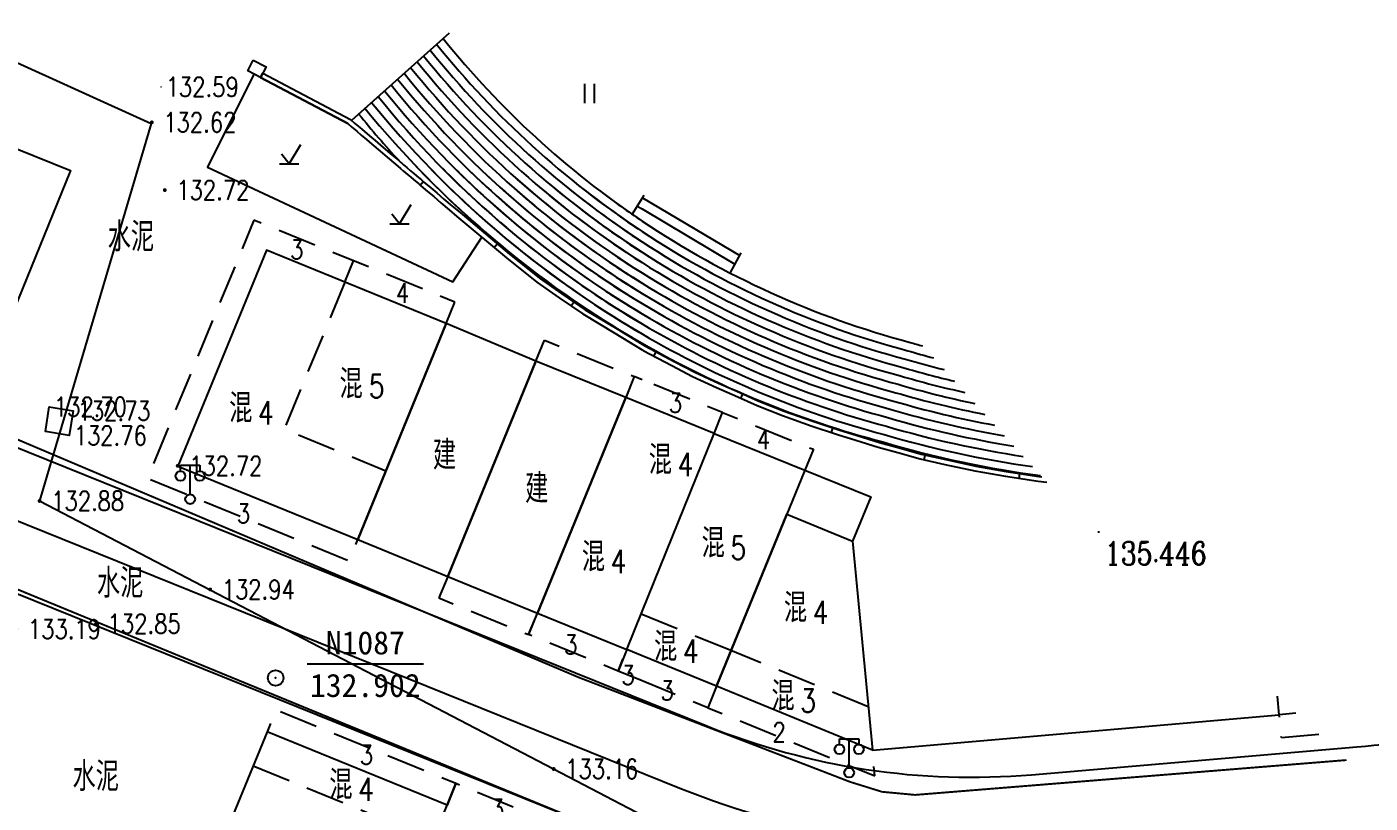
# Model space of a CAD drawing. Extents: x 529262 to 576451, y 2694391 to 2717535.
# Drawn here: x 566833.2 to 566902.6, y 2711510.3 to 2711550.4 of the extents above; entities that cross this region are included whole.
import ezdxf
from ezdxf.enums import TextEntityAlignment as Align
from ezdxf.xclip import XClip

# ---------------------------------------------------------------- set-up
doc = ezdxf.new("R2010")
doc.units = 0
doc.header["$XCLIPFRAME"] = 0
doc.linetypes.add('X5', pattern=[3, 2, -1])
for name, color, linetype in [('DLDW', 8, 'Continuous'), ('DLSS', 4, 'Continuous'), ('DMTZ', 8, 'Continuous'), ('GCD', 8, 'Continuous'), ('GXYZ', 8, 'Continuous'), ('JJ', 2, 'Continuous'), ('JMD', 8, 'Continuous'), ('KZD', 8, 'Continuous'), ('PP-COM', 7, 'Continuous'), ('RD-中线', 40, 'Continuous'), ('RD-红线', 7, 'Continuous'), ('ZBTZ', 8, 'Continuous'), ('ZJ', 7, 'Continuous'), ('污水管径标注_W10-', 202, 'Continuous')]:
    doc.layers.add(name, color=color, linetype=linetype)
doc.styles.add('HZ', font='rs.shx', dxfattribs={"width": 0.8, "bigfont": 'hztxt.shx'})
doc.styles.add('romanc', font='romanc.shx', dxfattribs={"width": 0.8})
doc.styles.add('等线体', font='simhei.ttf')
doc.linetypes.add('10422', pattern='A,0.75,[150,AAA.SHX,S=0.5,R=0,X=0,Y=0.5],1.5,[177,AAA.SHX,S=1,R=0,X=0,Y=0.4],0.75', length=3)
doc.linetypes.add('1161', pattern='A,0,[149,AAA.SHX,S=0.15,R=0,X=0,Y=0],-1.6', length=1.6)

# ---------------------------------------------------------------- blocks, each defined once
blk = doc.blocks.new('A$C19FD0107')
at = {"layer": 'RD-中线', "color": 8, "linetype": 'Continuous'}
blk.add_lwpolyline([(-4411.942, 17192.673), (-4340.751, 17173.579, 0.131091), (-4335.596, 17173.572), (-4327.717, 17175.662, 0.075011), (-4324.979, 17176.849), (-4319.2, 17180.463, -0.126227), (-4314.464, 17181.968), (-4313.839, 17182.003), (-4307.808, 17182.068, -0.034203), (-4302.351, 17181.753), (-4287.225, 17179.835), (-4275.335, 17177.749, -0.052519), (-4267.278, 17175.445), (-4130.958, 17120.435, 0.117749), (-4112.582, 17117.674), (-4095.775, 17119.111, 0.026735), (-4088.367, 17120.146), (-4027.144, 17132.059)], format="xyb", dxfattribs=at)
at = {"layer": 'RD-红线', "color": 8, "linetype": 'Continuous'}
for points in [[(-4381.686, 17188.182), (-4339.844, 17176.959, 0.131091), (-4336.493, 17176.955), (-4328.614, 17179.045, 0.075011), (-4326.835, 17179.817), (-4321.056, 17183.43, -0.126227), (-4314.661, 17185.462), (-4313.957, 17185.502), (-4307.845, 17185.568, -0.034203), (-4301.911, 17185.225), (-4286.702, 17183.297), (-4274.73, 17181.197, -0.052519), (-4265.968, 17178.691), (-4129.649, 17123.681, 0.117749), (-4112.881, 17121.161), (-4096.073, 17122.598, 0.026735), (-4089.035, 17123.581), (-4044.049, 17132.335), (-4043.058, 17132.528)], [(-4383.277, 17181.361), (-4341.658, 17170.198, 0.131091), (-4334.698, 17170.189), (-4326.819, 17172.279, 0.075011), (-4323.124, 17173.881), (-4317.344, 17177.495, -0.126227), (-4314.266, 17178.474), (-4313.722, 17178.504), (-4307.771, 17178.568, -0.034203), (-4302.791, 17178.28), (-4287.747, 17176.374), (-4275.939, 17174.302, -0.052519), (-4268.588, 17172.199), (-4132.268, 17117.189, 0.117749), (-4112.284, 17114.187), (-4095.477, 17115.624, 0.026735), (-4087.698, 17116.71), (-4045.714, 17124.88), (-4044.943, 17125.03)]]:
    blk.add_lwpolyline(points, format="xyb", dxfattribs=at)
blk = doc.blocks.new('GC200')
at = {"linetype": 'Continuous', "const_width": 0.2, "flags": 128}
blk.add_lwpolyline([(-0.1, 0, 1), (0.1, 0, 1)], format="xyb", close=True, dxfattribs=at)
blk = doc.blocks.new('gc097')
at = {"color": 8}
for p, q in [((-1, 2.9), (-1, 3.5)), ((-1, 3.5), (1, 3.5)), ((0, 0.5), (0, 3.5)), ((1, 3.5), (1, 2.9))]:
    blk.add_line(p, q, dxfattribs=at)
for centre in [(-1, 2.4), (1, 2.4), (0, 0)]:
    blk.add_circle(centre, 0.5, dxfattribs=at)
blk = doc.blocks.new('gc123')
at = {"color": 8}
for p, q in [((0, 0), (1.2, 2)), ((-1, 0), (1, 0)), ((0, 0), (-0.8, 1))]:
    blk.add_line(p, q, dxfattribs=at)
blk = doc.blocks.new('gc117')
at = {"color": 8}
blk.add_circle((0, 0), 0.8, dxfattribs=at)
blk.add_point((0, 0), dxfattribs=at)
blk = doc.blocks.new('gc121')
at = {"color": 8}
for p, q in [((-0.5, -1), (-0.5, 1)), ((0.5, -1), (0.5, 1))]:
    blk.add_line(p, q, dxfattribs=at)

msp = doc.modelspace()

# ---------------------------------------------------------------- linework, layer by layer
at = {"layer": 'DLSS', "linetype": 'Continuous', "const_width": 0.1, "elevation": 133.071, "flags": 128}
for points in [[(566797.572, 2711543.362), (566831.538, 2711529.577), (566861.739, 2711516.781), (566864.998, 2711515.527)], [(566797.572, 2711543.362), (566831.538, 2711529.577), (566861.739, 2711516.781), (566864.998, 2711515.527)], [(566864.998, 2711515.527), (566875.753, 2711511.388), (566877.392, 2711510.879), (566879.104, 2711510.719), (566901.389, 2711512.518)], [(566864.998, 2711515.527), (566875.753, 2711511.388), (566877.392, 2711510.879), (566879.104, 2711510.719), (566901.389, 2711512.518)]]:
    msp.add_lwpolyline(points, dxfattribs=at)
at = {"layer": 'DLSS', "linetype": 'Continuous', "const_width": 0.1, "flags": 128}
for points in [[(566834.148, 2711520.749), (566797.732, 2711535.727), (566792.435, 2711537.904)], [(566834.148, 2711520.749), (566797.732, 2711535.727), (566792.435, 2711537.904)], [(566864.998, 2711508.067), (566834.148, 2711520.749)], [(566864.998, 2711508.067), (566834.148, 2711520.749)]]:
    msp.add_lwpolyline(points, dxfattribs=at)
at = {"layer": 'DMTZ', "linetype": '10422', "flags": 128}
msp.add_lwpolyline([(566873.41, 2711527.494), (566876.807, 2711526.12), (566875.875, 2711523.816)], dxfattribs=at)
msp.add_lwpolyline([(566873.41, 2711527.494), (566876.807, 2711526.12), (566875.875, 2711523.816)], dxfattribs=at)
at = {"layer": 'GXYZ', "linetype": 'Continuous', "flags": 128}
msp.add_lwpolyline([(566834.371, 2711530.756), (566835.598, 2711530.547), (566835.4, 2711529.275), (566834.173, 2711529.484)], close=True, dxfattribs=at)
at = {"layer": 'JJ', "color": 252, "linetype": 'Continuous', "flags": 128}
msp.add_lwpolyline([(566849.793, 2711545.386), (566845.287, 2711547.768)], dxfattribs=at)
at = {"layer": 'JMD', "linetype": 'Continuous'}
for p, q in [((566845.287, 2711547.768), (566845.403, 2711547.989)), ((566853.526, 2711542.208), (566853.692, 2711542.395)), ((566853.526, 2711542.208), (566853.692, 2711542.395)), ((566865.095, 2711541.687), (566864.998, 2711541.531)), ((566865.095, 2711541.687), (566864.998, 2711541.531)), ((566864.998, 2711541.531), (566864.485, 2711540.705)), ((566864.998, 2711541.531), (566864.485, 2711540.705)), ((566864.749, 2711541.13), (566864.998, 2711540.982)), ((566864.749, 2711541.13), (566864.998, 2711540.982)), ((566864.998, 2711540.982), (566869.794, 2711538.121)), ((566864.998, 2711540.982), (566869.794, 2711538.121)), ((566865.012, 2711541.555), (566870.04, 2711538.571)), ((566865.012, 2711541.555), (566870.04, 2711538.571)), ((566857.35, 2711538.988), (566857.511, 2711539.179)), ((566857.35, 2711538.988), (566857.511, 2711539.179)), ((566869.549, 2711537.671), (566870.117, 2711538.711)), ((566869.549, 2711537.671), (566870.117, 2711538.711)), ((566861.332, 2711535.97), (566861.473, 2711536.176)), ((566861.332, 2711535.97), (566861.473, 2711536.176)), ((566865.608, 2711533.382), (566865.725, 2711533.603)), ((566865.608, 2711533.382), (566865.725, 2711533.603)), ((566870.102, 2711531.197), (566870.203, 2711531.426)), ((566870.102, 2711531.197), (566870.203, 2711531.426)), ((566874.778, 2711529.433), (566874.857, 2711529.67)), ((566874.778, 2711529.433), (566874.857, 2711529.67)), ((566879.573, 2711528.021), (566879.627, 2711528.266)), ((566879.573, 2711528.021), (566879.627, 2711528.266)), ((566884.48, 2711527.067), (566884.519, 2711527.314)), ((566884.48, 2711527.067), (566884.519, 2711527.314))]:
    msp.add_line(p, q, dxfattribs=at)
at = {"layer": 'JMD', "linetype": 'Continuous', "flags": 128}
for points, elevation in [([(566855.031, 2711550.066), (566849.981, 2711545.554)], 132.567), ([(566851.802, 2711502.568), (566854.922, 2711510.184), (566845.633, 2711513.983), (566841.043, 2711502.83), (566841.689, 2711502.568)], 133.212), ([(566851.802, 2711502.568), (566854.922, 2711510.184), (566845.633, 2711513.983), (566841.043, 2711502.83), (566841.689, 2711502.568)], 133.212)]:
    msp.add_lwpolyline(points, dxfattribs=dict(at, elevation=elevation))
at = {"layer": 'JMD', "linetype": 'Continuous', "elevation": 133.26, "flags": 128}
for points in [[(566854.382, 2711549.486, 0.077554), (566864.998, 2711539.816, 0.077554)], [(566854.718, 2711549.786, 0.076042), (566864.998, 2711540.357, 0.076042)], [(566853.374, 2711548.585, 0.081826), (566864.998, 2711538.208, 0.081826)], [(566853.71, 2711548.886, 0.080436), (566864.998, 2711538.742, 0.080436)], [(566854.046, 2711549.186, 0.079007), (566864.998, 2711539.278, 0.079007)], [(566852.702, 2711547.985, 0.084526), (566864.998, 2711537.146, 0.084526)], [(566853.038, 2711548.285, 0.083201), (566864.998, 2711537.676, 0.083201)], [(566852.03, 2711547.385, 0.087109), (566864.998, 2711536.091, 0.087109)], [(566852.366, 2711547.685, 0.085832), (566864.998, 2711536.617, 0.085832)], [(566851.022, 2711546.484, 0.090783), (566864.998, 2711534.522, 0.090783)], [(566851.36, 2711546.787, 0.089647), (566864.998, 2711535.043, 0.089647)], [(566851.694, 2711547.084, 0.08836), (566864.998, 2711535.566, 0.08836)], [(566850.354, 2711545.887, 0.01714), (566852.443, 2711543.465, 0.016866)], [(566850.68, 2711546.179, 0.092002), (566864.998, 2711534.041, 0.092002)], [(566853.221, 2711543.29, 0.073172), (566864.998, 2711534.041)], [(566853.943, 2711543.186, 0.069075), (566864.998, 2711534.522)], [(566854.679, 2711543.08, 0.064907), (566864.998, 2711535.043)], [(566855.419, 2711542.974, 0.060552), (566864.998, 2711535.566)], [(566856.175, 2711542.865, 0.056097), (566864.998, 2711536.091)], [(566856.944, 2711542.754, 0.051504), (566864.998, 2711536.617)], [(566857.728, 2711542.641, 0.046762), (566864.998, 2711537.146)], [(566858.528, 2711542.526, 0.041864), (566864.998, 2711537.676)], [(566859.344, 2711542.408, 0.036788), (566864.998, 2711538.208)], [(566860.18, 2711542.288, 0.031532), (566864.998, 2711538.742)], [(566861.037, 2711542.165, 0.026074), (566864.998, 2711539.278)], [(566861.917, 2711542.038, 0.020398), (566864.998, 2711539.816)], [(566862.823, 2711541.907, 0.01448), (566864.998, 2711540.357)], [(566864.998, 2711540.357, 0.082919), (566878.841, 2711534.091, 0.003438), (566879.481, 2711533.907, 0.003438)], [(566864.998, 2711540.357, 0.082919), (566878.841, 2711534.091, 0.003438), (566879.481, 2711533.907, 0.003438)], [(566864.998, 2711539.816, 0.081277), (566878.719, 2711533.658, 0.007045), (566880.046, 2711533.287, 0.007045)], [(566864.998, 2711539.816, 0.081277), (566878.719, 2711533.658, 0.007045), (566880.046, 2711533.287, 0.007045)], [(566864.998, 2711539.278, 0.079645), (566878.598, 2711533.224, 0.010509), (566880.599, 2711532.681, 0.010509)], [(566864.998, 2711539.278, 0.079645), (566878.598, 2711533.224, 0.010509), (566880.599, 2711532.681, 0.010509)], [(566864.998, 2711538.742, 0.078063), (566878.476, 2711532.791, 0.013841), (566881.14, 2711532.086, 0.013841)], [(566864.998, 2711538.742, 0.078063), (566878.476, 2711532.791, 0.013841), (566881.14, 2711532.086, 0.013841)], [(566864.998, 2711538.208, 0.07651), (566878.355, 2711532.358, 0.01705), (566881.671, 2711531.504, 0.01705)], [(566864.998, 2711538.208, 0.07651), (566878.355, 2711532.358, 0.01705), (566881.671, 2711531.504, 0.01705)], [(566864.998, 2711537.676, 0.075007), (566878.234, 2711531.924, 0.020146), (566882.193, 2711530.931, 0.020146)], [(566864.998, 2711537.676, 0.075007), (566878.234, 2711531.924, 0.020146), (566882.193, 2711530.931, 0.020146)], [(566864.998, 2711537.146, 0.073519), (566878.112, 2711531.491, 0.023135), (566882.706, 2711530.368, 0.023135)], [(566864.998, 2711537.146, 0.073519), (566878.112, 2711531.491, 0.023135), (566882.706, 2711530.368, 0.023135)], [(566864.998, 2711536.617, 0.072073), (566877.991, 2711531.058, 0.026026), (566883.21, 2711529.815, 0.026026)], [(566864.998, 2711536.617, 0.072073), (566877.991, 2711531.058, 0.026026), (566883.21, 2711529.815, 0.026026)], [(566864.998, 2711536.091, 0.070658), (566877.87, 2711530.624, 0.028825), (566883.708, 2711529.269, 0.028825)], [(566864.998, 2711536.091, 0.070658), (566877.87, 2711530.624, 0.028825), (566883.708, 2711529.269, 0.028825)], [(566864.998, 2711535.566, 0.069273), (566877.748, 2711530.191, 0.031536), (566884.198, 2711528.731, 0.031536)], [(566864.998, 2711535.566, 0.069273), (566877.748, 2711530.191, 0.031536), (566884.198, 2711528.731, 0.031536)], [(566864.998, 2711535.043, 0.067965), (566877.627, 2711529.757, 0.034165), (566884.681, 2711528.201, 0.034165)], [(566864.998, 2711535.043, 0.067965), (566877.627, 2711529.757, 0.034165), (566884.681, 2711528.201, 0.034165)], [(566864.998, 2711534.522, 0.066589), (566877.505, 2711529.324, 0.036718), (566885.159, 2711527.677, 0.036718)], [(566864.998, 2711534.522, 0.066589), (566877.505, 2711529.324, 0.036718), (566885.159, 2711527.677, 0.036718)], [(566864.998, 2711534.041, 0.065609), (566877.436, 2711528.948, 0.039432), (566885.586, 2711527.208, 0.039432)], [(566864.998, 2711534.041, 0.065609), (566877.436, 2711528.948, 0.039432), (566885.586, 2711527.208, 0.039432)]]:
    msp.add_lwpolyline(points, format="xyb", dxfattribs=at)
at = {"layer": 'JMD', "linetype": 'Continuous', "elevation": -9865.535, "flags": 128}
msp.add_lwpolyline([(566844.903, 2711548.656), (566845.567, 2711548.317), (566845.287, 2711547.768), (566844.623, 2711548.107)], close=True, dxfattribs=at)
at = {"layer": 'JMD', "linetype": 'Continuous', "flags": 128}
for points in [[(566845.403, 2711547.989), (566849.933, 2711545.595), (566850.164, 2711545.401), (566850.42, 2711545.191), (566850.653, 2711544.984), (566850.914, 2711544.759), (566851.199, 2711544.516), (566851.621, 2711544.154), (566851.988, 2711543.846), (566852.421, 2711543.484), (566852.673, 2711543.265), (566852.836, 2711543.126), (566853.039, 2711542.954), (566853.206, 2711542.81), (566853.341, 2711542.694), (566853.452, 2711542.601), (566853.6, 2711542.477), (566853.725, 2711542.366), (566854.076, 2711542.066), (566854.393, 2711541.812), (566854.76, 2711541.48), (566855.192, 2711541.125), (566855.593, 2711540.789), (566858.143, 2711538.648), (566859.701, 2711537.404), (566860.857, 2711536.599), (566862.063, 2711535.772), (566863.709, 2711534.787), (566864.998, 2711534.003)], [(566845.287, 2711547.768), (566849.793, 2711545.386), (566850.004, 2711545.208), (566850.257, 2711545), (566850.488, 2711544.796), (566850.751, 2711544.569), (566851.037, 2711544.326), (566851.459, 2711543.963), (566851.827, 2711543.654), (566852.259, 2711543.294), (566852.509, 2711543.076), (566852.674, 2711542.935), (566852.877, 2711542.763), (566853.044, 2711542.621), (566853.179, 2711542.504), (566853.291, 2711542.409), (566853.437, 2711542.288), (566853.561, 2711542.177), (566853.916, 2711541.874), (566854.231, 2711541.622), (566854.597, 2711541.291), (566855.032, 2711540.933), (566855.433, 2711540.597), (566857.985, 2711538.455), (566859.552, 2711537.204), (566860.715, 2711536.393), (566861.928, 2711535.561), (566863.58, 2711534.573), (566864.998, 2711533.71)], [(566852.063, 2711543.457), (566852.259, 2711543.294), (566852.509, 2711543.076), (566852.674, 2711542.935), (566852.877, 2711542.763), (566853.044, 2711542.621), (566853.179, 2711542.504), (566853.291, 2711542.409), (566853.437, 2711542.288), (566853.561, 2711542.177), (566853.916, 2711541.874), (566854.231, 2711541.622), (566854.597, 2711541.291), (566855.032, 2711540.933), (566855.433, 2711540.597), (566857.985, 2711538.455), (566859.552, 2711537.204), (566860.715, 2711536.393), (566861.928, 2711535.561), (566863.58, 2711534.573), (566864.998, 2711533.71)], [(566852.529, 2711543.39), (566852.673, 2711543.265), (566852.836, 2711543.126), (566853.039, 2711542.954), (566853.206, 2711542.81), (566853.341, 2711542.694), (566853.452, 2711542.601), (566853.6, 2711542.477), (566853.725, 2711542.366), (566854.076, 2711542.066), (566854.393, 2711541.812), (566854.76, 2711541.48), (566855.192, 2711541.125), (566855.593, 2711540.789), (566858.143, 2711538.648), (566859.701, 2711537.404), (566860.857, 2711536.599), (566862.063, 2711535.772), (566863.709, 2711534.787), (566864.998, 2711534.003)], [(566864.998, 2711534.003), (566865.179, 2711533.892), (566866.657, 2711533.108), (566867.713, 2711532.556), (566868.945, 2711531.984), (566870.041, 2711531.497), (566871.035, 2711531.06), (566872.335, 2711530.541), (566873.811, 2711530.02), (566875.169, 2711529.566), (566876.112, 2711529.285), (566877.261, 2711528.921), (566878.27, 2711528.643), (566879.418, 2711528.311), (566880.683, 2711528.034), (566882.234, 2711527.702), (566883.814, 2711527.425), (566885.486, 2711527.163), (566885.644, 2711527.144)], [(566864.998, 2711534.003), (566865.179, 2711533.892), (566866.657, 2711533.108), (566867.713, 2711532.556), (566868.945, 2711531.984), (566870.041, 2711531.497), (566871.035, 2711531.06), (566872.335, 2711530.541), (566873.811, 2711530.02), (566875.169, 2711529.566), (566876.112, 2711529.285), (566877.261, 2711528.921), (566878.27, 2711528.643), (566879.418, 2711528.311), (566880.683, 2711528.034), (566882.234, 2711527.702), (566883.814, 2711527.425), (566885.486, 2711527.163), (566885.644, 2711527.144)], [(566864.998, 2711533.71), (566865.056, 2711533.674), (566866.541, 2711532.887), (566867.603, 2711532.332), (566868.841, 2711531.757), (566869.94, 2711531.269), (566870.938, 2711530.83), (566872.247, 2711530.306), (566873.729, 2711529.783), (566875.094, 2711529.328), (566876.039, 2711529.046), (566877.19, 2711528.681), (566878.202, 2711528.402), (566879.356, 2711528.069), (566880.63, 2711527.79), (566882.186, 2711527.457), (566883.773, 2711527.178), (566885.452, 2711526.915), (566885.901, 2711526.863)], [(566864.998, 2711533.71), (566865.056, 2711533.674), (566866.541, 2711532.887), (566867.603, 2711532.332), (566868.841, 2711531.757), (566869.94, 2711531.269), (566870.938, 2711530.83), (566872.247, 2711530.306), (566873.729, 2711529.783), (566875.094, 2711529.328), (566876.039, 2711529.046), (566877.19, 2711528.681), (566878.202, 2711528.402), (566879.356, 2711528.069), (566880.63, 2711527.79), (566882.186, 2711527.457), (566883.773, 2711527.178), (566885.452, 2711526.915), (566885.901, 2711526.863)], [(566864.998, 2711530.897), (566864.151, 2711531.239), (566859.592, 2711520.109), (566864.204, 2711518.223), (566864.998, 2711520.185)], [(566864.998, 2711530.897), (566864.151, 2711531.239), (566859.592, 2711520.109), (566864.204, 2711518.223), (566864.998, 2711520.185)], [(566864.998, 2711520.185), (566868.721, 2711529.391), (566864.998, 2711530.897)], [(566864.998, 2711520.185), (566868.721, 2711529.391), (566864.998, 2711530.897)], [(566864.998, 2711520.185), (566868.721, 2711529.391), (566873.41, 2711527.494), (566868.836, 2711516.329), (566864.998, 2711517.899)], [(566864.998, 2711520.185), (566868.721, 2711529.391), (566873.41, 2711527.494), (566868.836, 2711516.329), (566864.998, 2711517.899)], [(566864.998, 2711517.899), (566864.204, 2711518.223), (566864.998, 2711520.185)], [(566864.998, 2711517.899), (566864.204, 2711518.223), (566864.998, 2711520.185)], [(566898.771, 2711514.934), (566897.91, 2711514.857), (566897.817, 2711515.814)], [(566898.771, 2711514.934), (566897.91, 2711514.857), (566897.817, 2711515.814)]]:
    msp.add_lwpolyline(points, dxfattribs=at)
for points in [[(566830.797, 2711544.836), (566835.475, 2711542.971), (566830.932, 2711531.863), (566826.254, 2711533.728)], [(566830.797, 2711544.836), (566835.475, 2711542.971), (566830.932, 2711531.863), (566826.254, 2711533.728)], [(566850.307, 2711523.908), (566854.878, 2711535.068), (566845.6, 2711538.852), (566841.013, 2711527.699)], [(566850.307, 2711523.908), (566854.878, 2711535.068), (566845.6, 2711538.852), (566841.013, 2711527.699)], [(566859.507, 2711533.118), (566854.878, 2711535.068), (566850.307, 2711523.908), (566854.956, 2711522.005)], [(566859.507, 2711533.118), (566854.878, 2711535.068), (566850.307, 2711523.908), (566854.956, 2711522.005)], [(566859.507, 2711533.118), (566854.956, 2711522.005), (566859.592, 2711520.109), (566864.151, 2711531.239)], [(566859.507, 2711533.118), (566854.956, 2711522.005), (566859.592, 2711520.109), (566864.151, 2711531.239)], [(566872.474, 2711525.209), (566875.875, 2711523.816), (566876.895, 2711513.034), (566868.836, 2711516.329)], [(566872.474, 2711525.209), (566875.875, 2711523.816), (566876.895, 2711513.034), (566868.836, 2711516.329)]]:
    msp.add_lwpolyline(points, close=True, dxfattribs=at)
at = {"layer": 'JMD', "linetype": 'X5', "flags": 128}
for points, elevation in [([(566854.878, 2711535.068), (566855.327, 2711536.165), (566844.942, 2711540.4), (566839.437, 2711527.07), (566849.854, 2711522.804), (566850.307, 2711523.908)], -9862.023), ([(566854.878, 2711535.068), (566855.327, 2711536.165), (566844.942, 2711540.4), (566839.437, 2711527.07), (566849.854, 2711522.804), (566850.307, 2711523.908)], -9862.023), ([(566849.637, 2711537.206), (566850.087, 2711538.301)], 148.985), ([(566849.637, 2711537.206), (566850.087, 2711538.301)], 148.985), ([(566849.637, 2711537.206), (566846.513, 2711529.61), (566851.762, 2711527.46)], 148.985), ([(566849.637, 2711537.206), (566846.513, 2711529.61), (566851.762, 2711527.46)], 148.985), ([(566864.998, 2711532.156), (566864.589, 2711532.322), (566864.151, 2711531.239)], 133.114), ([(566864.998, 2711532.156), (566864.589, 2711532.322), (566864.151, 2711531.239)], 133.114), ([(566868.721, 2711529.391), (566869.159, 2711530.469), (566864.998, 2711532.156)], 133.114), ([(566868.721, 2711529.391), (566869.159, 2711530.469), (566864.998, 2711532.156)], 133.114), ([(566868.721, 2711529.391), (566869.159, 2711530.469), (566869.159, 2711530.469), (566873.849, 2711528.567), (566873.41, 2711527.494)], 133.114), ([(566868.721, 2711529.391), (566869.159, 2711530.469), (566869.159, 2711530.469), (566873.849, 2711528.567), (566873.41, 2711527.494)], 133.114), ([(566854.956, 2711522.005), (566854.498, 2711520.888), (566859.137, 2711518.995), (566859.592, 2711520.109)], 133.162), ([(566854.956, 2711522.005), (566854.498, 2711520.888), (566859.137, 2711518.995), (566859.592, 2711520.109)], 133.162), ([(566864.204, 2711518.223), (566863.754, 2711517.112), (566859.136, 2711518.996), (566859.592, 2711520.109)], 133.114), ([(566864.204, 2711518.223), (566863.754, 2711517.112), (566859.136, 2711518.996), (566859.592, 2711520.109)], 133.114), ([(566864.998, 2711516.605), (566863.754, 2711517.112), (566864.204, 2711518.223)], 133.114), ([(566864.998, 2711516.605), (566863.754, 2711517.112), (566864.204, 2711518.223)], 133.114), ([(566868.836, 2711516.329), (566868.385, 2711515.223), (566864.998, 2711516.605)], 133.114), ([(566868.836, 2711516.329), (566868.385, 2711515.223), (566864.998, 2711516.605)], 133.114), ([(566868.836, 2711516.329), (566868.385, 2711515.223), (566868.385, 2711515.223), (566877.021, 2711511.701), (566876.895, 2711513.034)], 133.162), ([(566868.836, 2711516.329), (566868.385, 2711515.223), (566868.385, 2711515.223), (566877.021, 2711511.701), (566876.895, 2711513.034)], 133.162), ([(566854.922, 2711510.184), (566855.379, 2711511.302), (566846.084, 2711515.102), (566845.633, 2711513.983)], 133.815), ([(566854.922, 2711510.184), (566855.379, 2711511.302), (566846.084, 2711515.102), (566845.633, 2711513.983)], 133.815), ([(566899.953, 2711513.843), (566898.024, 2711513.669), (566897.91, 2711514.857)], -9861.497), ([(566899.953, 2711513.843), (566898.024, 2711513.669), (566897.91, 2711514.857)], -9861.497), ([(566844.907, 2711512.221), (566854.197, 2711508.415)], 133.212), ([(566844.907, 2711512.221), (566854.197, 2711508.415)], 133.212), ([(566859.539, 2711508.296), (566859.996, 2711509.414), (566855.379, 2711511.302), (566854.922, 2711510.184)], 133.815), ([(566859.539, 2711508.296), (566859.996, 2711509.414), (566855.379, 2711511.302), (566854.922, 2711510.184)], 133.815)]:
    msp.add_lwpolyline(points, dxfattribs=dict(at, elevation=elevation))
for points in [[(566859.507, 2711533.118), (566859.951, 2711534.203), (566864.589, 2711532.322), (566864.151, 2711531.239)], [(566859.507, 2711533.118), (566859.951, 2711534.203), (566864.589, 2711532.322), (566864.151, 2711531.239)], [(566869.59, 2711518.17), (566864.943, 2711520.05)], [(566864.998, 2711520.028), (566864.943, 2711520.05)], [(566869.59, 2711518.17), (566864.943, 2711520.05)], [(566864.998, 2711520.028), (566864.943, 2711520.05)], [(566876.684, 2711515.264), (566869.59, 2711518.17)], [(566876.684, 2711515.264), (566869.59, 2711518.17)]]:
    msp.add_lwpolyline(points, dxfattribs=at)
at = {"layer": 'KZD', "linetype": 'Continuous'}
for p, q in [((566888.626, 2711524.296), (566888.538, 2711524.296)), ((566888.626, 2711524.296), (566888.538, 2711524.296)), ((566853.698, 2711517.466, 132.902), (566847.698, 2711517.466, 132.902)), ((566853.698, 2711517.466, 132.902), (566847.698, 2711517.466, 132.902))]:
    msp.add_line(p, q, dxfattribs=at)
at = {"layer": 'ZBTZ', "linetype": '1161', "elevation": 132.634, "flags": 128}
msp.add_lwpolyline([(566844.941, 2711547.945), (566842.542, 2711543.132), (566855.214, 2711537.212), (566856.724, 2711539.514)], dxfattribs=at)
at = {"layer": 'ZBTZ', "linetype": '1161', "flags": 128}
msp.add_lwpolyline([(566876.895, 2711513.034), (566897.91, 2711514.857)], dxfattribs=at)
msp.add_lwpolyline([(566876.895, 2711513.034), (566897.91, 2711514.857)], dxfattribs=at)
at = {"layer": '污水管径标注_W10-'}
msp.add_lwpolyline([(566824.604, 2711652.497), (566820.171, 2711642.734), (566814.679, 2711630.635), (566814.385, 2711623.929), (566813.735, 2711609.089), (566814.467, 2711603.995), (566817.313, 2711584.199), (566820.159, 2711564.402), (566820.963, 2711558.804), (566824.408, 2711552.309), (566839.639, 2711545.385), (566833.872, 2711525.903), (566842.689, 2711521.306), (566860.422, 2711512.059), (566874.328, 2711504.808), (566876.363, 2711489.597), (566878.321, 2711480.842), (566879.565, 2711475.281), (566893.742, 2711477.165), (566903.381, 2711478.447)], dxfattribs=at)

# ---------------------------------------------------------------- block references
at = {"layer": 'DLDW', "color": 252, "linetype": 'Continuous', "xscale": 0.5, "yscale": 0.5, "zscale": 0.5}
for p in [(566841.649, 2711525.992), (566841.649, 2711525.992), (566875.695, 2711511.869), (566875.695, 2711511.869)]:
    msp.add_blockref('gc097', p, dxfattribs=at)
at = {"layer": 'GCD', "linetype": 'Continuous'}
ref = msp.add_blockref('GC200', (566840.145, 2711547.282, 132.593), dxfattribs=dict(at, xscale=0.1999999999534339, yscale=0.1999999999534339, zscale=0.1999999999534339))
ref.add_attrib('height', '132.59', dxfattribs={"linetype": 'Continuous', "height": 1, "style": 'HZ', "width": 0.8}).set_placement((566840.385, 2711547.282, 132.593), align=Align.MIDDLE_LEFT)
ref = msp.add_blockref('GC200', (566839.666, 2711545.452, 132.62), dxfattribs=dict(at, xscale=0.5, yscale=0.5, zscale=0.5))
ref.add_attrib('height', '132.62', dxfattribs={"linetype": 'Continuous', "height": 1, "style": 'HZ', "width": 0.8}).set_placement((566840.266, 2711545.452, 132.62), align=Align.MIDDLE_LEFT)
ref = msp.add_blockref('GC200', (566840.338, 2711541.952, 132.717), dxfattribs=dict(at, xscale=0.5, yscale=0.5, zscale=0.5))
ref.add_attrib('height', '132.72', dxfattribs={"linetype": 'Continuous', "height": 1, "style": 'HZ', "width": 0.8}).set_placement((566840.938, 2711541.952, 132.717), align=Align.MIDDLE_LEFT)
ref = msp.add_blockref('GC200', (566834.367, 2711530.759, 132.704), dxfattribs=dict(at, xscale=0.1999999999534339, yscale=0.1999999999534339, zscale=0.1999999999534339))
ref.add_attrib('height', '132.70', dxfattribs={"linetype": 'Continuous', "height": 1, "style": 'HZ', "width": 0.8}).set_placement((566834.607, 2711530.759, 132.704), align=Align.MIDDLE_LEFT)
ref = msp.add_blockref('GC200', (566835.594, 2711530.55, 132.725), dxfattribs=dict(at, xscale=0.1999999999534339, yscale=0.1999999999534339, zscale=0.1999999999534339))
ref.add_attrib('height', '132.73', dxfattribs={"linetype": 'Continuous', "height": 1, "style": 'HZ', "width": 0.8}).set_placement((566835.834, 2711530.55, 132.725), align=Align.MIDDLE_LEFT)
ref = msp.add_blockref('GC200', (566835.396, 2711529.278, 132.758), dxfattribs=dict(at, xscale=0.1999999999534339, yscale=0.1999999999534339, zscale=0.1999999999534339))
ref.add_attrib('height', '132.76', dxfattribs={"linetype": 'Continuous', "height": 1, "style": 'HZ', "width": 0.8}).set_placement((566835.636, 2711529.278, 132.758), align=Align.MIDDLE_LEFT)
ref = msp.add_blockref('GC200', (566841.005, 2711527.711, 132.721), dxfattribs=dict(at, xscale=0.5, yscale=0.5))
ref.add_attrib('height', '132.72', dxfattribs={"linetype": 'Continuous', "height": 1, "style": 'HZ', "width": 0.8}).set_placement((566841.605, 2711527.711, 132.721), align=Align.MIDDLE_LEFT)
ref = msp.add_blockref('GC200', (566833.87, 2711525.901, 132.875), dxfattribs=dict(at, xscale=0.5, yscale=0.5, zscale=0.5))
ref.add_attrib('height', '132.88', dxfattribs={"linetype": 'Continuous', "height": 1, "style": 'HZ', "width": 0.8}).set_placement((566834.47, 2711525.901, 132.875), align=Align.MIDDLE_LEFT)
ref = msp.add_blockref('GC200', (566842.682, 2711521.329, 132.94), dxfattribs=dict(at, xscale=0.5, yscale=0.5, zscale=0.5))
ref.add_attrib('height', '132.94', dxfattribs={"linetype": 'Continuous', "height": 1, "style": 'HZ', "width": 0.8}).set_placement((566843.282, 2711521.329, 132.94), align=Align.MIDDLE_LEFT)
ref = msp.add_blockref('GC200', (566836.786, 2711519.561, 132.852), dxfattribs=dict(at, xscale=0.5, yscale=0.5, zscale=0.5))
ref.add_attrib('height', '132.85', dxfattribs={"linetype": 'Continuous', "height": 1, "style": 'HZ', "width": 0.8}).set_placement((566837.386, 2711519.561, 132.852), align=Align.MIDDLE_LEFT)
ref = msp.add_blockref('GC200', (566832.664, 2711519.281, 133.187), dxfattribs=dict(at, xscale=0.5, yscale=0.5))
ref.add_attrib('height', '133.19', dxfattribs={"linetype": 'Continuous', "height": 1, "style": 'HZ', "width": 0.8}).set_placement((566833.264, 2711519.281, 133.187), align=Align.MIDDLE_LEFT)
ref = msp.add_blockref('GC200', (566860.427, 2711512.057, 133.16), dxfattribs=dict(at, xscale=0.5, yscale=0.5, zscale=0.5))
ref.add_attrib('height', '133.16', dxfattribs={"linetype": 'Continuous', "height": 1, "style": 'HZ', "width": 0.8}).set_placement((566861.027, 2711512.057, 133.16), align=Align.MIDDLE_LEFT)
at = {"layer": 'KZD', "linetype": 'Continuous', "xscale": 0.5, "yscale": 0.5, "zscale": 0.5}
msp.add_blockref('gc117', (566846.065, 2711516.758, 132.902), dxfattribs=at)
msp.add_blockref('gc117', (566846.065, 2711516.758, 132.902), dxfattribs=at)
at = {"layer": 'PP-COM'}
ref = msp.add_blockref('A$C19FD0107', (570997.993, 2694390.603), dxfattribs=at)
XClip(ref).set_block_clipping_path([(-9366.4383134884, 14428.6043910822), (-3328.4480743363, 17452.7484863754)])
at = {"layer": 'ZBTZ', "linetype": 'Continuous', "xscale": 0.5, "yscale": 0.5}
for name, p in [('gc121', (566862.291, 2711546.94)), ('gc123', (566846.764, 2711543.301)), ('gc123', (566846.764, 2711543.301)), ('gc123', (566852.467, 2711540.212)), ('gc123', (566852.467, 2711540.212))]:
    msp.add_blockref(name, p, dxfattribs=at)

# ---------------------------------------------------------------- texts
at = {"layer": 'JMD', "linetype": 'Continuous', "style": 'HZ', "width": 0.8}
for p in [(566850.564, 2711531.943), (566850.564, 2711531.943), (566844.862, 2711530.69), (566844.862, 2711530.69), (566866.541, 2711528.023), (566866.541, 2711528.023), (566869.27, 2711523.721), (566869.27, 2711523.721), (566863.082, 2711523.011), (566863.082, 2711523.011), (566873.52, 2711520.386), (566873.52, 2711520.386), (566866.811, 2711518.377), (566866.811, 2711518.377), (566872.877, 2711515.825), (566872.877, 2711515.825), (566850.035, 2711511.245), (566850.035, 2711511.245)]:
    msp.add_text('混', height=1.5, dxfattribs=at).set_placement(p, align=Align.MIDDLE_RIGHT)
for s, p in [('5', (566850.875, 2711531.83)), ('5', (566850.875, 2711531.83)), ('4', (566845.148, 2711530.45)), ('4', (566845.148, 2711530.45)), ('4', (566866.827, 2711527.783)), ('4', (566866.827, 2711527.783)), ('5', (566869.557, 2711523.481)), ('5', (566869.557, 2711523.481)), ('4', (566863.369, 2711522.771)), ('4', (566863.369, 2711522.771)), ('4', (566873.807, 2711520.146)), ('4', (566873.807, 2711520.146)), ('4', (566867.097, 2711518.137)), ('4', (566867.097, 2711518.137)), ('3', (566873.164, 2711515.584)), ('3', (566873.164, 2711515.584)), ('4', (566850.321, 2711511.005)), ('4', (566850.321, 2711511.005))]:
    msp.add_text(s, height=1.2, dxfattribs=at).set_placement(p, align=Align.MIDDLE_LEFT)
for p in [(566854.791, 2711528.344), (566854.791, 2711528.344), (566859.552, 2711526.618), (566859.552, 2711526.618)]:
    msp.add_text('建', height=1.5, dxfattribs=at).set_placement(p, align=Align.MIDDLE)
at = {"layer": 'KZD', "linetype": 'Continuous', "style": 'romanc', "width": 0.8}
msp.add_text('135.446', height=1.2, dxfattribs=at).set_placement((566891.538, 2711523.196), align=Align.MIDDLE)
msp.add_text('135.446', height=1.2, dxfattribs=at).set_placement((566891.538, 2711523.196), align=Align.MIDDLE)
at = {"layer": 'KZD', "linetype": 'Continuous', "style": '等线体'}
for s, p in [('N1087', (566850.698, 2711518.566)), ('N1087', (566850.698, 2711518.566)), ('132.902', (566850.698, 2711516.366)), ('132.902', (566850.698, 2711516.366))]:
    msp.add_text(s, height=1.2, dxfattribs=at).set_placement(p, align=Align.MIDDLE)
at = {"layer": 'ZJ', "color": 8, "linetype": 'Continuous', "style": 'HZ', "width": 0.8}
for p in [(566838.587, 2711539.614), (566838.587, 2711539.614), (566838.03, 2711521.729), (566838.03, 2711521.729), (566836.771, 2711511.746), (566836.771, 2711511.746)]:
    msp.add_text('水泥', height=1.5, dxfattribs=at).set_placement(p, align=Align.MIDDLE)
for s, p in [('3', (566846.814, 2711538.887)), ('3', (566846.814, 2711538.887)), ('4', (566852.271, 2711536.639)), ('4', (566852.271, 2711536.639)), ('3', (566866.387, 2711530.962)), ('3', (566866.387, 2711530.962)), ('4', (566870.921, 2711529.082)), ('4', (566870.921, 2711529.082)), ('3', (566844.066, 2711525.252)), ('3', (566844.066, 2711525.252)), ('3', (566860.978, 2711518.48)), ('3', (566860.978, 2711518.48)), ('3', (566863.933, 2711516.902)), ('3', (566863.933, 2711516.902)), ('3', (566865.957, 2711516.105)), ('3', (566865.957, 2711516.105)), ('2', (566871.731, 2711513.957)), ('2', (566871.731, 2711513.957)), ('3', (566850.412, 2711512.785)), ('3', (566850.412, 2711512.785)), ('3', (566857.186, 2711510.006)), ('3', (566857.186, 2711510.006))]:
    msp.add_text(s, height=1, dxfattribs=at).set_placement(p, align=Align.MIDDLE_LEFT)

doc.saveas('drawing.dxf')
